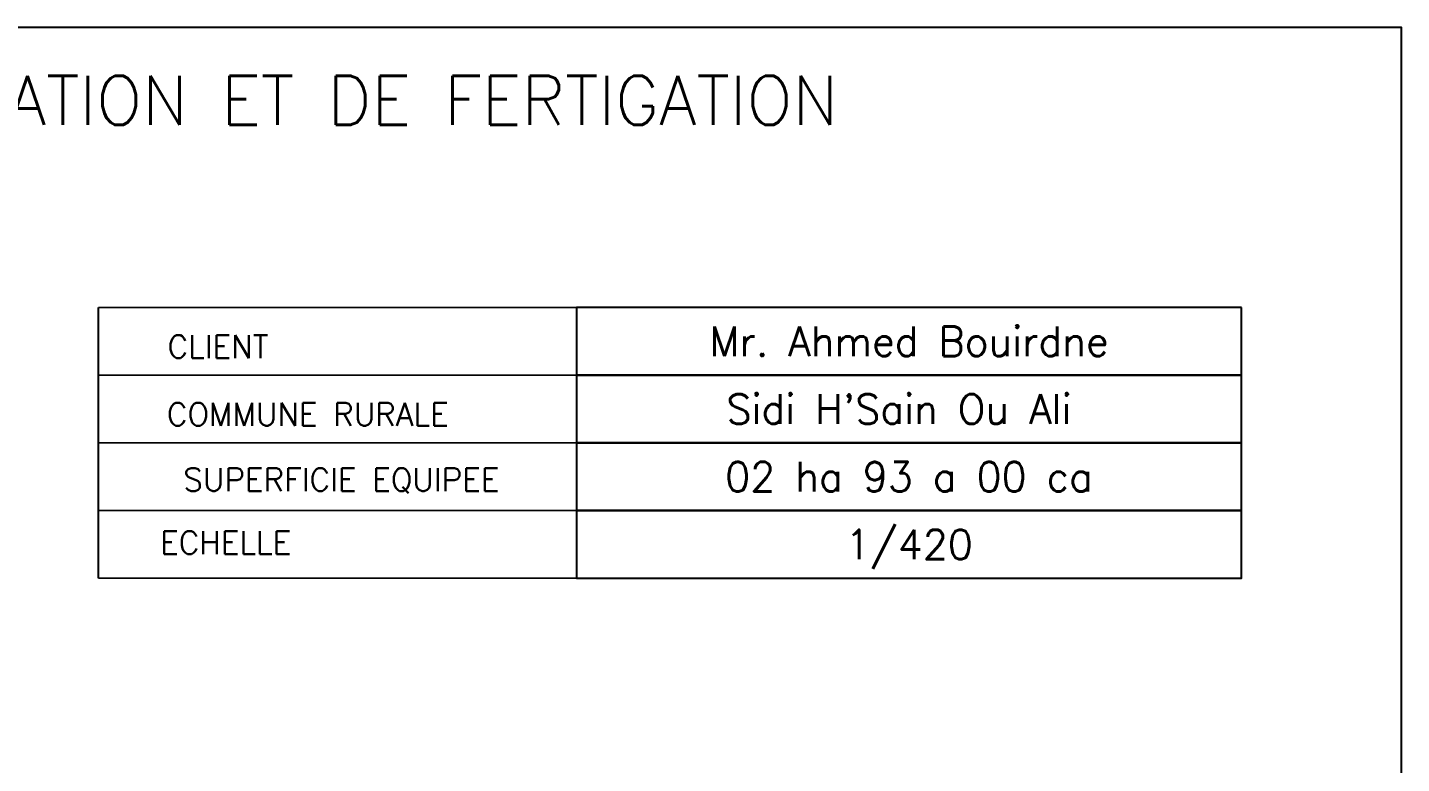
# Model space of a CAD drawing. Header units: millimetres. Extents: x 81856 to 91441, y 211852 to 275626.
# Drawn here: x 86571 to 87130, y 275237 to 275536 of the extents above; entities that cross this region are included whole.
import ezdxf
from ezdxf.enums import TextEntityAlignment as Align

# ---------------------------------------------------------------- set-up
doc = ezdxf.new("R2010")
doc.units = ezdxf.units.MM
doc.header["$LTSCALE"] = 2
doc.layers.add('cartouche', color=80, linetype='Continuous')
doc.styles.add('ROMANS', font='romans.shx', dxfattribs={"bigfont": '@extfont2.shx'})
doc.styles.add('Romans 1.0', font='Romans.shx', dxfattribs={"width": 0.99, "height": 0.2})

msp = doc.modelspace()

# ---------------------------------------------------------------- linework, layer by layer
msp.add_lwpolyline([(86150.987, 274937.11), (87130.082, 274937.11), (87130.082, 275536.135), (86150.987, 275536.135)], close=True)
at = {"color": 0}
for points, const_width in [([(86599.524, 275422.191), (86599.524, 275312.001)], 0.75), ([(86599.524, 275422.191), (87064.938, 275422.191)], 0.689), ([(86794.246, 275422.191), (86794.246, 275312.001)], 0.689), ([(86599.524, 275394.644), (87064.938, 275394.644)], 0.689), ([(86599.524, 275367.096), (87064.938, 275367.096)], 0.689), ([(86599.524, 275339.548), (87064.938, 275339.548)], 0.689), ([(86599.524, 275312.001), (87064.938, 275312.001)], 0.689), ([(86599.524, 275312.001), (87064.938, 275312.001)], 0.689)]:
    msp.add_lwpolyline(points, dxfattribs=dict(at, const_width=const_width))
at = {"lineweight": -3, "flags": 128}
for points in [[(87064.938, 275422.191), (86794.246, 275422.191), (86794.246, 275394.644), (87064.938, 275394.644)], [(87064.938, 275394.644), (86794.246, 275394.644), (86794.246, 275367.096), (87064.938, 275367.096)], [(87064.938, 275367.096), (86794.246, 275367.096), (86794.246, 275339.548), (87064.938, 275339.548)], [(87064.938, 275339.548), (86794.246, 275339.548), (86794.246, 275312.001), (87064.938, 275312.001)]]:
    msp.add_lwpolyline(points, close=True, dxfattribs=at)
at = {"color": 7, "const_width": 0.75}
msp.add_lwpolyline([(87064.938, 275422.191), (87064.938, 275312.001)], dxfattribs=at)

# ---------------------------------------------------------------- texts
at = {"color": 0, "lineweight": -3, "style": 'Romans 1.0', "width": 0.99}
msp.add_text('STATION DE FILTRATION ET DE FERTIGATION', height=20, dxfattribs=at).set_placement((86330.51, 275496.52))
at = {"color": 0, "style": 'ROMANS'}
for s, height, p in [('CLIENT', 9.2973, (86648.247, 275401.608)), ('COMMUNE RURALE', 9.29727, (86684.797, 275374.09)), ('SUPERFICIE EQUIPEE', 9.29727, (86698.483, 275347.503)), ('ECHELLE', 9.2973, (86651.382, 275321.866))]:
    msp.add_text(s, height=height, rotation=0, dxfattribs=at).set_placement(p, align=Align.CENTER)
at = {"color": 0, "style": 'Romans 1.0', "width": 0.99}
for s, p in [("Sidi H'Sain Ou Ali ", (86929.592, 275380.87)), ('02 ha 93 a 00 ca', (86929.593, 275353.323)), ('1/420', (86929.592, 275325.775))]:
    msp.add_text(s, height=12, rotation=0, dxfattribs=at).set_placement(p, align=Align.MIDDLE_CENTER)
at = {"layer": 'cartouche', "color": 7, "lineweight": -3, "style": 'Romans 1.0', "width": 0.99}
msp.add_text('Mr. Ahmed Bouirdne', height=12, rotation=0, dxfattribs=at).set_placement((86929.592, 275408.417), align=Align.MIDDLE_CENTER)

doc.saveas('drawing.dxf')
